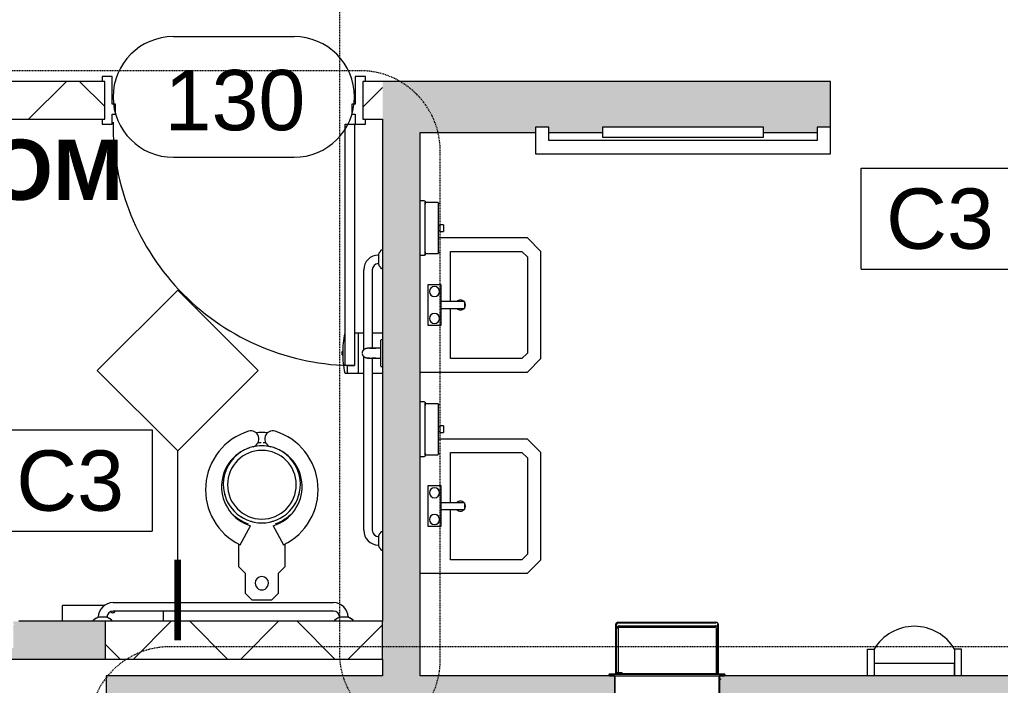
# Model space of a CAD drawing. Header units: inches. Extents: x 899 to 4491, y -721 to 1008.
# Drawn here: x 4025.8 to 4172.1, y 221.4 to 320.7 of the extents above; entities that cross this region are included whole.
import ezdxf

# ---------------------------------------------------------------- set-up
doc = ezdxf.new("R2010")
doc.units = ezdxf.units.IN
doc.header["$MEASUREMENT"] = 0
doc.linetypes.add('Dash Dot 3_16_', pattern=[0.3125, 0.1875, -0.0625, 0, -0.0625])
for name, color, linetype, lineweight in [('A-ANNO-KEYN', 231, 'Continuous', 9), ('A-ANNO-SYMB', 150, 'Continuous', 9), ('A-AREA-IDEN', 2, 'Continuous', 9), ('A-DOOR', 31, 'Continuous', 13), ('A-DOOR-IDEN', 31, 'Continuous', 9), ('A-WALL', 113, 'Continuous', 13), ('A-WALL-IDEN', 211, 'Continuous', 9), ('A-WALL-PATT', 111, 'Continuous', 13), ('I-FURN', 30, 'Continuous', 9), ('P-SANR-FIXT', 6, 'Continuous', 13), ('Q-SPCQ', 91, 'Continuous', 13)]:
    doc.layers.add(name, color=color, linetype=linetype, lineweight=lineweight)
doc.styles.add('Arial', font='arial.ttf', dxfattribs={"height": 9})
doc.styles.add('Swis721 Lt BT', font='swissl.ttf', dxfattribs={"height": 9})
doc.styles.add('Swis721 Lt BT_B', font='', dxfattribs={"height": 9})
doc.styles.get('Swis721 Lt BT_B').set_extended_font_data('Swis721 Lt BT', bold=True)
pattern_1 = [(45, (3208.535, 0), (-8.01223, 8.01223), []), (135, (3208.535, 0), (-8.01223, -8.01223), [])]

# ---------------------------------------------------------------- blocks, each defined once
blk = doc.blocks.new('Door - Single - Solid Door 36_ x 84_-7146193-FIRST FLOOR CONSTRUCTION')
at = {"layer": 'A-DOOR'}
for p, q in [((-14.01, 39.65), (-12.63, 39.65)), ((-14.01, 3.65), (-14.01, 39.65)), ((-12.63, 39.65), (-12.63, 3.65)), ((-12.63, 3.65), (-14.01, 3.65))]:
    blk.add_line(p, q, dxfattribs=at)
at = {"layer": 'A-DOOR', "lineweight": 9}
for p, q in [((-15.63, 3.65), (-15.63, 2.9)), ((-14.13, 3.65), (-15.63, 3.65)), ((-14.13, 2.15), (-14.13, 3.65)), ((23.62, 3.65), (22.12, 3.65)), ((22.12, 3.65), (22.12, 2.15)), ((23.62, 2.9), (23.62, 3.65)), ((-13.63, 2.15), (-14.13, 2.15)), ((-13.63, 0.65), (-13.63, 2.15)), ((22.12, 2.15), (21.62, 2.15)), ((21.62, 2.15), (21.62, 0.65)), ((-14.13, -3.47), (-14.13, 0.65)), ((-14.13, 0.65), (-13.63, 0.65)), ((21.62, 0.65), (22.12, 0.65)), ((22.12, 0.65), (22.12, -3.47)), ((-15.63, -2.72), (-15.63, -3.47)), ((23.62, -3.47), (23.62, -2.72)), ((-15.63, -3.47), (-14.13, -3.47)), ((22.12, -3.47), (23.62, -3.47))]:
    blk.add_line(p, q, dxfattribs=at)
blk.add_arc((-14.01, 3.65), 36, 359.5, 90, dxfattribs=at)
blk = doc.blocks.new('Water Closet - Flush Valve - Floor Mounted - Private - Flushing Greater than 1_6 gpf-6857337-FIRST FLOOR CONSTRUCTION')
at = {"layer": 'P-SANR-FIXT', "lineweight": 9}
for p, q in [((-1.5, 0), (-2.5, -1)), ((-2.5, -1), (-2.5, -4)), ((1.5, 0), (-1.5, 0)), ((2.5, -1), (1.5, 0)), ((2.5, -4), (2.5, -1)), ((-2.5, -4), (-3.5, -5)), ((3.5, -5), (2.5, -4)), ((-3.5, -5), (-3.5, -8.38)), ((3.5, -8.38), (3.5, -5)), ((-1.69, -11.06), (-3.25, -8.22)), ((3.25, -8.22), (1.69, -11.06))]:
    blk.add_line(p, q, dxfattribs=at)
at = {"layer": 'P-SANR-FIXT', "lineweight": 9, "flags": 128}
for points in [[(-4.38, -12.79), (-4.22, -12.64), (-4.03, -12.48), (-3.84, -12.32), (-3.64, -12.17), (-3.43, -12.03), (-3.22, -11.89), (-3.01, -11.77), (-2.78, -11.65), (-2.56, -11.55), (-2.33, -11.45), (-2.09, -11.36), (-2, -11.33)], [(2, -11.33), (2.24, -11.41), (2.47, -11.51), (2.69, -11.61), (2.92, -11.72), (3.14, -11.84), (3.35, -11.97), (3.56, -12.11), (3.76, -12.26), (3.96, -12.41), (4.15, -12.57), (4.33, -12.74), (4.38, -12.8)], [(-0.2, -23.5), (-0.25, -23.5), (-0.5, -23.48), (-0.56, -23.47)], [(0.56, -23.47), (0.35, -23.49), (0.1, -23.5)]]:
    blk.add_lwpolyline(points, dxfattribs=at)
at = {"layer": 'P-SANR-FIXT', "lineweight": 9}
for centre, radius, start, end in [((0, -2.5), 1, 360, 180), ((0, -2.5), 1, 180, 360), ((0.74, -16.45), 9.14, 115.8609, 252.5741), ((-0.74, -16.45), 9.14, 287.4259, 64.1391), ((0.1, -16.91), 6.11, 106.9633, 257.0367), ((0, -17.25), 5.75, 0, 180), ((0, -17.25), 5.75, 104.0429, 108.5788), ((-0.1, -16.91), 6.11, 282.9633, 73.0367), ((0, -17.25), 5.75, 71.4212, 75.9571), ((0, -17.19), 5.13, 90, 270), ((0, -17.25), 5.75, 132.2685, 137.754), ((0, -17.25), 5.75, 118.1189, 123.4335), ((0, -17.19), 5.12, 270, 90), ((0, -17.25), 5.75, 56.5665, 61.8811), ((0, -17.25), 5.75, 42.246, 47.7315), ((0, -17.25), 5.75, 146.5915, 151.9011), ((0, -17.25), 5.75, 28.0989, 33.4085), ((0, -17.25), 5.75, 161.4419, 165.9707), ((0, -17.25), 5.75, 14.0293, 18.5581), ((0, -17.25), 5.75, 180, 238.3584), ((0, -17.25), 5.75, 301.6416, 0), ((0, -17.25), 5.75, 240.6149, 251.1591), ((-1.64, -24.02), 1.21, 252.5741, 72.5741), ((0, -17.25), 5.75, 255.8551, 284.1449), ((1.64, -24.02), 1.21, 107.4259, 287.4259), ((0, -17.25), 5.75, 288.8409, 299.3851), ((0, -17.25), 7.75, 263.5978, 276.4022)]:
    blk.add_arc(centre, radius, start, end, dxfattribs=at)
blk = doc.blocks.new('P-Grab_Bar-42in - 42 INCH-V24-FIRST FLOOR CONSTRUCTION')
at = {"layer": 'I-FURN'}
for p, q in [((870.83, 285.6), (870.83, 285.67)), ((870.83, 285.6), (870.83, 284.33)), ((871.3, 286.37), (871.44, 286.37)), ((870.83, 284.26), (870.83, 284.33)), ((868.65, 271.46), (868.65, 283.4)), ((869.92, 283.39), (869.92, 271.71)), ((871.44, 283.57), (871.3, 283.57)), ((868.65, 244.54), (868.65, 270.47)), ((869.92, 270.23), (869.92, 244.54)), ((871.3, 244.37), (871.44, 244.37)), ((870.83, 243.6), (870.83, 243.67)), ((870.83, 243.6), (870.83, 242.33)), ((870.83, 242.26), (870.83, 242.33)), ((871.44, 241.57), (871.3, 241.57))]:
    blk.add_line(p, q, dxfattribs=at)
for centre, radius, start, end in [((870.86, 283.39), 2.21, 90.8636, 179.8856), ((870.86, 285.67), 0.0327, 122.2704, 183.2464), ((870.7, 285.92), 0.259, 302.2704, 359.7352), ((871.06, 285.93), 0.0983, 122.1818, 187.8257), ((870.98, 286.11), 0.0998, 286.0161, 349.9895), ((871.17, 286.09), 0.0975, 119.154, 180.8489), ((871.1, 286.28), 0.0984, 282.9565, 357.0456), ((871.3, 286.27), 0.0934, 90, 182.0008), ((870.86, 283.39), 0.946, 92.3393, 179.6607), ((870.86, 284.26), 0.0327, 176.7675, 237.7339), ((870.7, 284.01), 0.259, 0.2661, 57.7339), ((871.06, 284), 0.0983, 172.1794, 237.8206), ((870.98, 283.82), 0.0998, 10.0117, 73.9883), ((871.17, 283.84), 0.0975, 179.1532, 240.8468), ((871.1, 283.66), 0.0984, 2.955, 77.045), ((871.3, 283.66), 0.0934, 178, 270), ((870.86, 244.54), 2.21, 180, 269.1445), ((870.86, 244.55), 0.946, 180.5765, 267.6589), ((871.3, 244.27), 0.0934, 90, 181.9989), ((870.86, 243.67), 0.0327, 122.2602, 183.2136), ((870.7, 243.92), 0.259, 302.2602, 359.7322), ((871.06, 243.93), 0.0983, 122.176, 187.8138), ((870.98, 244.11), 0.0998, 286.0057, 349.9867), ((871.17, 244.09), 0.0975, 119.1521, 180.844), ((871.1, 244.28), 0.0984, 282.9529, 357.0442), ((870.86, 242.26), 0.0327, 176.7864, 237.7398), ((870.7, 242.01), 0.259, 0.2678, 57.7398), ((871.06, 242), 0.0983, 172.1862, 237.824), ((870.98, 241.82), 0.0998, 10.0133, 73.9943), ((871.17, 241.84), 0.0975, 179.156, 240.8479), ((871.1, 241.66), 0.0984, 2.9558, 77.0471), ((871.3, 241.66), 0.0934, 178.0011, 270)]:
    blk.add_arc(centre, radius, start, end, dxfattribs=at)
blk = doc.blocks.new('P-Grab_Bar-36in - 36 INCH-V25-FIRST FLOOR CONSTRUCTION')
at = {"layer": 'I-FURN'}
for p, q in [((831.26, 233.75), (864.12, 233.75)), ((828.98, 231.58), (829.05, 231.58)), ((830.32, 231.58), (829.05, 231.58)), ((830.32, 231.58), (830.39, 231.58)), ((864.11, 232.48), (831.26, 232.48)), ((864.98, 231.58), (865.05, 231.58)), ((866.32, 231.58), (865.05, 231.58)), ((866.32, 231.58), (866.39, 231.58)), ((828.29, 230.97), (828.29, 231.11)), ((831.09, 231.11), (831.09, 230.97)), ((864.29, 230.97), (864.29, 231.11)), ((867.09, 231.11), (867.09, 230.97))]:
    blk.add_line(p, q, dxfattribs=at)
for centre, radius, start, end in [((831.26, 231.54), 2.21, 90, 179.1445), ((864.11, 231.54), 2.21, 0.8636, 89.8856), ((828.38, 231.11), 0.0934, 88.0011, 180), ((828.38, 231.3), 0.0984, 272.9558, 347.0471), ((828.56, 231.23), 0.0975, 89.156, 150.8479), ((828.54, 231.42), 0.0998, 280.0133, 343.9943), ((828.72, 231.34), 0.0983, 82.1862, 147.824), ((828.73, 231.7), 0.259, 270.2678, 327.7398), ((828.98, 231.54), 0.0327, 86.7864, 147.7398), ((831.27, 231.54), 0.946, 90.5765, 177.6589), ((830.39, 231.54), 0.0327, 32.2602, 93.2136), ((830.64, 231.7), 0.259, 212.2602, 269.7322), ((830.65, 231.34), 0.0983, 32.176, 97.8138), ((830.83, 231.42), 0.0998, 196.0057, 259.9867), ((830.81, 231.23), 0.0975, 29.1521, 90.844), ((830.99, 231.3), 0.0984, 192.9529, 267.0442), ((830.99, 231.11), 0.0934, 0, 91.9989), ((864.1, 231.54), 0.946, 2.3393, 89.6607), ((864.38, 231.11), 0.0934, 88, 180), ((864.38, 231.3), 0.0984, 272.955, 347.045), ((864.56, 231.23), 0.0975, 89.1532, 150.8468), ((864.54, 231.42), 0.0998, 280.0117, 343.9883), ((864.72, 231.34), 0.0983, 82.1794, 147.8206), ((864.73, 231.7), 0.259, 270.2661, 327.7339), ((864.98, 231.54), 0.0327, 86.7675, 147.7339), ((866.39, 231.54), 0.0327, 32.2704, 93.2464), ((866.64, 231.7), 0.259, 212.2704, 269.7352), ((866.65, 231.34), 0.0983, 32.1818, 97.8257), ((866.83, 231.42), 0.0998, 196.0161, 259.9895), ((866.81, 231.23), 0.0975, 29.154, 90.8489), ((866.99, 231.3), 0.0984, 192.9565, 267.0456), ((866.99, 231.11), 0.0934, 0, 92.0008)]:
    blk.add_arc(centre, radius, start, end, dxfattribs=at)
blk = doc.blocks.new('P-Grab_Bar_18in_Vertical - 18 INCH-V26-FIRST FLOOR CONSTRUCTION')
at = {"layer": 'P-SANR-FIXT', "lineweight": 9}
for p, q in [((-2, 0.25), (-2, 0)), ((-2, 0.25), (-2, 0)), ((-1.95, 0.25), (0, 0.25)), ((-1.95, 0.25), (-1.95, 0.25)), ((-0.75, 1), (-0.75, 0.25)), ((-0.75, 1), (-0.75, 0.25)), ((0, 0.25), (1.95, 0.25)), ((0.75, 0.25), (0.75, 1)), ((0.75, 0.25), (0.75, 1)), ((1.95, 0.25), (1.95, 0.25)), ((2, 0), (2, 0.25)), ((2, 0), (2, 0.25)), ((0, 0), (-1.95, 0)), ((1.95, 0), (0, 0))]:
    blk.add_line(p, q, dxfattribs=at)
at = {"layer": 'P-SANR-FIXT', "lineweight": 9, "flags": 128}
for points in [[(-0.75, 2.25), (-0.75, 2.28), (-0.75, 2.31), (-0.74, 2.34), (-0.74, 2.37), (-0.74, 2.4), (-0.73, 2.43), (-0.72, 2.46), (-0.71, 2.49), (-0.7, 2.51), (-0.69, 2.54), (-0.68, 2.57), (-0.67, 2.6), (-0.65, 2.62), (-0.64, 2.65), (-0.62, 2.67), (-0.6, 2.7), (-0.58, 2.72), (-0.56, 2.74), (-0.54, 2.77), (-0.52, 2.79), (-0.5, 2.81), (-0.48, 2.83), (-0.45, 2.85), (-0.43, 2.86), (-0.41, 2.88), (-0.38, 2.9), (-0.35, 2.91), (-0.33, 2.93), (-0.3, 2.94), (-0.27, 2.95), (-0.24, 2.96), (-0.22, 2.97), (-0.19, 2.98), (-0.16, 2.98), (-0.13, 2.99), (-0.1, 2.99), (-0.07, 3), (-0.04, 3)], [(0.06, 3), (0.09, 2.99), (0.12, 2.99), (0.15, 2.99), (0.18, 2.98), (0.21, 2.97), (0.24, 2.96), (0.26, 2.95), (0.29, 2.94), (0.32, 2.93), (0.35, 2.92), (0.37, 2.9), (0.4, 2.89), (0.42, 2.87), (0.45, 2.85), (0.47, 2.83), (0.49, 2.81), (0.52, 2.79), (0.54, 2.77), (0.56, 2.75), (0.58, 2.73), (0.6, 2.7), (0.61, 2.68), (0.63, 2.66), (0.65, 2.63), (0.66, 2.6), (0.68, 2.58), (0.69, 2.55), (0.7, 2.52)], [(-0.75, 2.25), (-0.75, 2.25), (-0.75, 2.25), (-0.75, 2.24), (-0.75, 2.23), (-0.75, 2.23), (-0.75, 2.21), (-0.75, 2.2), (-0.75, 2.19), (-0.75, 2.17), (-0.75, 2.15), (-0.75, 2.13), (-0.75, 2.11), (-0.75, 2.08), (-0.75, 2.06), (-0.75, 2.03), (-0.75, 2), (-0.75, 1.97), (-0.75, 1.94), (-0.75, 1.91), (-0.75, 1.87), (-0.75, 1.83), (-0.75, 1.8), (-0.75, 1.76), (-0.75, 1.72), (-0.75, 1.68), (-0.75, 1.63), (-0.75, 1.59), (-0.75, 1.54), (-0.75, 1.5), (-0.75, 1.45), (-0.75, 1.41), (-0.75, 1.36), (-0.75, 1.31), (-0.75, 1.26), (-0.75, 1.21), (-0.75, 1.16), (-0.75, 1.11), (-0.75, 1.06), (-0.75, 1.01), (-0.75, 1)], [(-0.75, 1.93), (-0.75, 1.96), (-0.75, 1.99), (-0.75, 2.02), (-0.75, 2.05), (-0.75, 2.08), (-0.75, 2.1), (-0.75, 2.13), (-0.75, 2.15), (-0.75, 2.17), (-0.75, 2.18), (-0.75, 2.2), (-0.75, 2.21), (-0.75, 2.22), (-0.75, 2.23), (-0.75, 2.24), (-0.75, 2.24), (-0.75, 2.25), (-0.75, 2.25)], [(-0.75, 1), (-0.75, 1.05), (-0.75, 1.1), (-0.75, 1.15), (-0.75, 1.2), (-0.75, 1.25), (-0.75, 1.3), (-0.75, 1.35), (-0.75, 1.39), (-0.75, 1.44), (-0.75, 1.49), (-0.75, 1.53), (-0.75, 1.58)], [(0.71, 2.49), (0.72, 2.47), (0.73, 2.44), (0.73, 2.41), (0.74, 2.38), (0.74, 2.35), (0.75, 2.32), (0.75, 2.29), (0.75, 2.26), (0.75, 2.25)], [(0.75, 1), (0.75, 1.05), (0.75, 1.1), (0.75, 1.15), (0.75, 1.2), (0.75, 1.25), (0.75, 1.3), (0.75, 1.35), (0.75, 1.39), (0.75, 1.44), (0.75, 1.49), (0.75, 1.53), (0.75, 1.58), (0.75, 1.62), (0.75, 1.66), (0.75, 1.71), (0.75, 1.75), (0.75, 1.79), (0.75, 1.82), (0.75, 1.86), (0.75, 1.9), (0.75, 1.93), (0.75, 1.96), (0.75, 1.99), (0.75, 2.02), (0.75, 2.05), (0.75, 2.08), (0.75, 2.1), (0.75, 2.13), (0.75, 2.15), (0.75, 2.17), (0.75, 2.18), (0.75, 2.2), (0.75, 2.21), (0.75, 2.22), (0.75, 2.23), (0.75, 2.24), (0.75, 2.24), (0.75, 2.25), (0.75, 2.25)], [(0.75, 2.25), (0.75, 2.25), (0.75, 2.25), (0.75, 2.24)], [(0.75, 1.94), (0.75, 1.91), (0.75, 1.87), (0.75, 1.83), (0.75, 1.8), (0.75, 1.76), (0.75, 1.72), (0.75, 1.68), (0.75, 1.63), (0.75, 1.59), (0.75, 1.54), (0.75, 1.5), (0.75, 1.45), (0.75, 1.41), (0.75, 1.36), (0.75, 1.31), (0.75, 1.26), (0.75, 1.21), (0.75, 1.16), (0.75, 1.11), (0.75, 1.06), (0.75, 1.01), (0.75, 1)]]:
    blk.add_lwpolyline(points, dxfattribs=at)
blk = doc.blocks.new('Lavatory - Wall Mounted - 20_x18_ - Public-V34-FIRST FLOOR CONSTRUCTION')
at = {"layer": 'P-SANR-FIXT', "lineweight": 9}
for p, q in [((893.06, 288.15), (879.81, 288.15)), ((895.06, 286.15), (893.06, 288.15)), ((881.56, 278.65), (881.56, 286.15)), ((881.56, 286.15), (892.23, 286.15)), ((892.23, 286.15), (893.06, 285.33)), ((893.06, 285.33), (893.06, 270.98)), ((895.06, 270.15), (895.06, 286.15)), ((880.19, 281.15), (878.19, 281.15)), ((878.19, 281.15), (878.19, 275.15)), ((880.19, 275.15), (880.19, 281.15)), ((880.19, 277.65), (880.19, 278.65)), ((883.65, 278.65), (880.19, 278.65)), ((883.65, 278.65), (883.65, 277.65)), ((880.19, 277.65), (883.65, 277.65)), ((881.56, 270.15), (881.56, 277.65)), ((878.19, 275.15), (880.19, 275.15)), ((893.06, 270.98), (892.23, 270.15)), ((892.23, 270.15), (881.56, 270.15)), ((893.06, 268.15), (895.06, 270.15)), ((877.06, 268.15), (893.06, 268.15))]:
    blk.add_line(p, q, dxfattribs=at)
for centre, start, end in [((879.19, 280.15), 90, 270), ((879.19, 280.15), 270, 90), ((883.06, 278.15), 90, 135), ((883.06, 278.15), 90, 135), ((883.06, 278.15), 45, 90), ((883.06, 278.15), 45, 90), ((883.06, 278.15), 322.3964, 37.6036), ((883.06, 278.15), 322.3964, 37.6036), ((879.19, 276.15), 90, 270), ((879.19, 276.15), 270, 90), ((883.06, 278.15), 225, 270), ((883.06, 278.15), 225, 270), ((883.06, 278.15), 270, 315), ((883.06, 278.15), 270, 315)]:
    blk.add_arc(centre, 0.75, start, end, dxfattribs=at)
blk = doc.blocks.new('P-Urinal-Wall-3D - P-Urinal-Wall-3D-7095490-FIRST FLOOR CONSTRUCTION')
at = {"layer": 'P-SANR-FIXT', "lineweight": 9}
for p, q in [((-11.29, 2.81), (-11.29, 6.81)), ((-11.29, 6.81), (-10.29, 6.81)), ((-10.29, 6.81), (-10.29, 2.81)), ((2.73, 6.81), (1.71, 6.81)), ((1.71, 6.81), (1.71, 2.81)), ((2.73, 2.81), (2.73, 6.81)), ((1.71, 4.66), (-10.29, 4.66)), ((-10.29, 4.66), (-10.29, 2.81)), ((1.71, 2.81), (1.71, 4.66))]:
    blk.add_line(p, q, dxfattribs=at)
blk.add_arc((-4.29, 3.21), 7, 31.0027, 148.9973, dxfattribs=at)
blk = doc.blocks.new('Toilet-Tissue-Dispenser_Bobrick_B-4288 - B-4288-7181558-FIRST FLOOR CONSTRUCTION')
at = {"layer": 'P-SANR-FIXT', "lineweight": 9}
for p, q in [((867.25, 274), (868.65, 274)), ((867.81, 274), (867.81, 267.94)), ((869.92, 274), (871.44, 274)), ((865.5, 271.22), (865.43, 271.22)), ((865.43, 271.22), (865.43, 270.72)), ((865.43, 270.72), (865.43, 271.22)), ((865.43, 270.72), (865.5, 270.72)), ((865.5, 271.22), (865.5, 270.72)), ((865.5, 270.72), (865.5, 271.22)), ((868.65, 267.94), (865.94, 267.94)), ((866.19, 269.12), (866.19, 267.93)), ((871.44, 267.94), (869.92, 267.94))]:
    blk.add_line(p, q, dxfattribs=at)
for centre, radius, start, end in [((879.2, 270.97), 13.7, 167.6406, 180), ((865.94, 273.87), 0.125, 115.8802, 167.6406), ((879.2, 270.97), 13.7, 180, 192.3594), ((865.94, 268.06), 0.125, 192.3594, 270)]:
    blk.add_arc(centre, radius, start, end, dxfattribs=at)
blk = doc.blocks.new('P-Seat_Cover_Dispenser - P-Seat_Cover_Dispenser-V54-FIRST FLOOR CONSTRUCTION')
at = {"layer": 'P-SANR-FIXT', "lineweight": 9}
for p, q in [((830, 233.34), (823.7, 233.34)), ((823.7, 233.29), (823.7, 233.34)), ((823.7, 230.97), (823.7, 233.29)), ((838.7, 232.48), (838.7, 230.97))]:
    blk.add_line(p, q, dxfattribs=at)
for major_axis, start_param, end_param in [((0.391, 0), 3.844932, 4.712389), ((0.391, 0), 4.712389, 5.878596), ((0.188, 0), 4.712389, 5.14955)]:
    blk.add_ellipse((831.21, 232.62), major_axis=major_axis, ratio=0.967919, start_param=start_param, end_param=end_param, dxfattribs=at)
blk = doc.blocks.new('SOAP DISPENSER - Default-7292864-FIRST FLOOR CONSTRUCTION')
at = {"layer": 'P-SANR-FIXT', "lineweight": 9}
for p, q in [((877.69, 293.68), (877.06, 293.68)), ((879.69, 293.43), (877.81, 293.43)), ((877.81, 293.43), (877.81, 293.18)), ((877.81, 286.06), (877.81, 293.18)), ((879.81, 286.06), (879.81, 293.18)), ((880.06, 290), (879.81, 290)), ((880, 289.96), (879.81, 289.96)), ((880, 289.91), (880, 289.96)), ((880, 289.96), (880, 289.28)), ((880.06, 289.12), (880.06, 290.12)), ((880.56, 290.12), (880.06, 290.12)), ((880.56, 290.12), (880.56, 289.12)), ((879.81, 289.28), (880, 289.28)), ((879.81, 289.25), (880.06, 289.25)), ((880, 289.28), (880, 289.33)), ((880.06, 289.12), (880.56, 289.12)), ((877.06, 285.56), (877.69, 285.56)), ((877.81, 286.06), (877.81, 285.81)), ((877.81, 285.81), (879.69, 285.81))]:
    blk.add_line(p, q, dxfattribs=at)
at = {"layer": 'P-SANR-FIXT', "lineweight": 9, "flags": 128}
for points in [[(877.69, 293.68), (877.69, 293.68), (877.7, 293.68), (877.7, 293.68), (877.71, 293.68), (877.71, 293.68)], [(877.73, 293.68), (877.73, 293.67), (877.74, 293.67), (877.74, 293.67), (877.75, 293.67), (877.75, 293.67), (877.76, 293.66), (877.76, 293.66), (877.76, 293.66), (877.77, 293.65), (877.77, 293.65), (877.78, 293.65), (877.78, 293.64), (877.78, 293.64), (877.79, 293.63), (877.79, 293.63), (877.79, 293.63), (877.79, 293.62), (877.8, 293.62), (877.8, 293.61), (877.8, 293.61), (877.8, 293.6), (877.8, 293.6), (877.81, 293.6), (877.81, 293.59), (877.81, 293.59), (877.81, 293.58), (877.81, 293.58), (877.81, 293.57), (877.81, 293.57), (877.81, 293.56), (877.81, 293.56)], [(877.81, 293.18), (877.81, 293.2), (877.81, 293.21), (877.81, 293.23), (877.81, 293.24), (877.81, 293.26), (877.81, 293.27), (877.81, 293.29), (877.81, 293.3), (877.81, 293.32), (877.81, 293.33), (877.81, 293.34), (877.81, 293.36), (877.81, 293.37), (877.81, 293.38), (877.81, 293.4), (877.81, 293.41), (877.81, 293.42), (877.81, 293.43), (877.81, 293.44), (877.81, 293.45), (877.81, 293.46), (877.81, 293.47), (877.81, 293.48), (877.81, 293.49), (877.81, 293.5), (877.81, 293.51), (877.81, 293.51), (877.81, 293.52), (877.81, 293.53), (877.81, 293.53), (877.81, 293.54), (877.81, 293.54), (877.81, 293.55), (877.81, 293.55), (877.81, 293.55), (877.81, 293.56), (877.81, 293.56), (877.81, 293.56), (877.81, 293.56)], [(877.81, 293.56), (877.81, 293.56), (877.81, 293.56), (877.81, 293.56), (877.81, 293.55), (877.81, 293.55), (877.81, 293.55), (877.81, 293.54), (877.81, 293.54), (877.81, 293.54), (877.81, 293.53), (877.81, 293.52), (877.81, 293.52), (877.81, 293.51), (877.81, 293.5), (877.81, 293.49), (877.81, 293.48), (877.81, 293.48), (877.81, 293.47), (877.81, 293.46), (877.81, 293.45), (877.81, 293.43)], [(879.69, 293.43), (879.69, 293.43), (879.7, 293.43), (879.7, 293.43), (879.71, 293.43), (879.71, 293.43), (879.72, 293.43), (879.72, 293.43), (879.73, 293.43), (879.73, 293.43), (879.73, 293.42), (879.74, 293.42), (879.74, 293.42)], [(879.75, 293.42), (879.76, 293.41), (879.76, 293.41), (879.76, 293.41), (879.77, 293.4), (879.77, 293.4), (879.78, 293.4), (879.78, 293.39), (879.78, 293.39), (879.79, 293.38), (879.79, 293.38), (879.79, 293.38), (879.79, 293.37), (879.8, 293.37), (879.8, 293.36), (879.8, 293.36), (879.8, 293.35), (879.8, 293.35), (879.81, 293.35), (879.81, 293.34), (879.81, 293.34), (879.81, 293.33), (879.81, 293.33), (879.81, 293.32), (879.81, 293.32), (879.81, 293.31), (879.81, 293.31)], [(879.81, 293.18), (879.81, 293.19), (879.81, 293.19), (879.81, 293.2), (879.81, 293.2), (879.81, 293.21), (879.81, 293.21), (879.81, 293.22), (879.81, 293.22), (879.81, 293.23), (879.81, 293.23), (879.81, 293.24), (879.81, 293.24), (879.81, 293.25), (879.81, 293.25), (879.81, 293.25), (879.81, 293.26), (879.81, 293.26), (879.81, 293.27), (879.81, 293.27), (879.81, 293.27), (879.81, 293.28), (879.81, 293.28), (879.81, 293.28), (879.81, 293.29), (879.81, 293.29), (879.81, 293.29), (879.81, 293.29), (879.81, 293.3), (879.81, 293.3), (879.81, 293.3), (879.81, 293.3), (879.81, 293.3), (879.81, 293.31), (879.81, 293.31), (879.81, 293.31), (879.81, 293.31), (879.81, 293.31), (879.81, 293.31), (879.81, 293.31)], [(879.81, 293.31), (879.81, 293.31), (879.81, 293.31), (879.81, 293.31), (879.81, 293.31), (879.81, 293.31), (879.81, 293.31), (879.81, 293.3), (879.81, 293.3), (879.81, 293.3), (879.81, 293.3), (879.81, 293.3), (879.81, 293.3), (879.81, 293.29), (879.81, 293.29), (879.81, 293.29), (879.81, 293.28), (879.81, 293.28), (879.81, 293.28), (879.81, 293.27), (879.81, 293.27), (879.81, 293.27), (879.81, 293.26), (879.81, 293.26), (879.81, 293.26), (879.81, 293.25), (879.81, 293.25), (879.81, 293.24), (879.81, 293.24), (879.81, 293.23), (879.81, 293.23), (879.81, 293.22), (879.81, 293.22), (879.81, 293.22), (879.81, 293.21), (879.81, 293.21), (879.81, 293.2), (879.81, 293.2), (879.81, 293.19), (879.81, 293.19)], [(877.71, 285.56), (877.71, 285.56), (877.7, 285.56), (877.7, 285.56), (877.69, 285.56), (877.69, 285.56)], [(877.81, 285.68), (877.81, 285.68), (877.81, 285.67), (877.81, 285.67), (877.81, 285.66), (877.81, 285.66), (877.81, 285.65), (877.81, 285.65), (877.8, 285.64), (877.8, 285.64), (877.8, 285.64), (877.8, 285.63), (877.8, 285.63), (877.79, 285.62), (877.79, 285.62), (877.79, 285.61), (877.79, 285.61), (877.78, 285.61), (877.78, 285.6), (877.78, 285.6), (877.77, 285.59), (877.77, 285.59), (877.77, 285.59), (877.76, 285.58), (877.76, 285.58), (877.75, 285.58), (877.75, 285.58), (877.74, 285.57), (877.74, 285.57), (877.74, 285.57), (877.73, 285.57)], [(877.81, 285.68), (877.81, 285.68), (877.81, 285.69), (877.81, 285.69), (877.81, 285.69), (877.81, 285.69), (877.81, 285.69), (877.81, 285.7), (877.81, 285.7), (877.81, 285.71), (877.81, 285.71), (877.81, 285.72), (877.81, 285.73), (877.81, 285.73), (877.81, 285.74), (877.81, 285.75), (877.81, 285.76), (877.81, 285.77), (877.81, 285.78), (877.81, 285.79), (877.81, 285.8), (877.81, 285.81), (877.81, 285.82), (877.81, 285.83), (877.81, 285.84), (877.81, 285.86), (877.81, 285.87), (877.81, 285.88), (877.81, 285.9), (877.81, 285.91), (877.81, 285.92), (877.81, 285.94), (877.81, 285.95), (877.81, 285.97), (877.81, 285.98), (877.81, 286), (877.81, 286.01), (877.81, 286.03), (877.81, 286.04), (877.81, 286.06), (877.81, 286.06)], [(877.81, 285.81), (877.81, 285.8), (877.81, 285.79), (877.81, 285.78), (877.81, 285.77), (877.81, 285.76), (877.81, 285.75), (877.81, 285.74), (877.81, 285.74), (877.81, 285.73), (877.81, 285.72), (877.81, 285.72), (877.81, 285.71), (877.81, 285.7), (877.81, 285.7), (877.81, 285.7), (877.81, 285.69), (877.81, 285.69), (877.81, 285.69), (877.81, 285.69), (877.81, 285.68), (877.81, 285.68)], [(879.74, 285.82), (879.74, 285.82), (879.74, 285.82), (879.73, 285.82), (879.73, 285.82), (879.72, 285.81), (879.72, 285.81), (879.71, 285.81), (879.71, 285.81), (879.7, 285.81), (879.7, 285.81), (879.69, 285.81), (879.69, 285.81)], [(879.81, 285.93), (879.81, 285.93), (879.81, 285.92), (879.81, 285.92), (879.81, 285.91), (879.81, 285.91), (879.81, 285.9), (879.81, 285.9), (879.8, 285.89), (879.8, 285.89), (879.8, 285.89), (879.8, 285.88), (879.8, 285.88), (879.79, 285.87), (879.79, 285.87), (879.79, 285.86), (879.79, 285.86), (879.78, 285.86), (879.78, 285.85), (879.78, 285.85), (879.77, 285.84), (879.77, 285.84), (879.77, 285.84), (879.76, 285.83), (879.76, 285.83), (879.75, 285.83), (879.75, 285.83)], [(879.81, 286.06), (879.81, 286.05), (879.81, 286.05), (879.81, 286.04), (879.81, 286.04), (879.81, 286.03), (879.81, 286.03), (879.81, 286.02), (879.81, 286.02), (879.81, 286.02), (879.81, 286.01), (879.81, 286.01), (879.81, 286), (879.81, 286), (879.81, 285.99), (879.81, 285.99), (879.81, 285.98), (879.81, 285.98), (879.81, 285.98), (879.81, 285.97), (879.81, 285.97), (879.81, 285.97), (879.81, 285.96), (879.81, 285.96), (879.81, 285.96), (879.81, 285.95), (879.81, 285.95), (879.81, 285.95), (879.81, 285.95), (879.81, 285.94), (879.81, 285.94), (879.81, 285.94), (879.81, 285.94), (879.81, 285.94), (879.81, 285.94), (879.81, 285.94), (879.81, 285.94), (879.81, 285.93), (879.81, 285.93), (879.81, 285.93)], [(879.81, 285.93), (879.81, 285.93), (879.81, 285.93), (879.81, 285.94), (879.81, 285.94), (879.81, 285.94), (879.81, 285.94), (879.81, 285.94), (879.81, 285.94), (879.81, 285.94), (879.81, 285.94), (879.81, 285.95), (879.81, 285.95), (879.81, 285.95), (879.81, 285.95), (879.81, 285.96), (879.81, 285.96), (879.81, 285.96), (879.81, 285.97), (879.81, 285.97), (879.81, 285.97), (879.81, 285.98), (879.81, 285.98), (879.81, 285.98), (879.81, 285.99), (879.81, 285.99), (879.81, 286), (879.81, 286), (879.81, 286), (879.81, 286.01), (879.81, 286.01), (879.81, 286.02), (879.81, 286.02), (879.81, 286.03), (879.81, 286.03), (879.81, 286.04), (879.81, 286.04), (879.81, 286.05), (879.81, 286.05), (879.81, 286.06), (879.81, 286.06)]]:
    blk.add_lwpolyline(points, dxfattribs=at)
blk = doc.blocks.new('P-Recessed Trash and Paper Towel Dispenser - Large_Receptacle-V53-FIRST FLOOR CONSTRUCTION')
at = {"layer": 'Q-SPCQ', "lineweight": 9}
for p, q in [((800.9, 231.25), (800.9, 238.66)), ((801.03, 238.66), (800.95, 238.66)), ((801.03, 231.4), (801.03, 238.66)), ((801.21, 238.97), (815.84, 238.97)), ((801.26, 238.97), (801.26, 238.9)), ((801.26, 238.9), (815.89, 238.9)), ((815.89, 238.9), (815.89, 238.97)), ((816.13, 238.66), (816.2, 238.66)), ((816.13, 231.25), (816.13, 238.66)), ((816.15, 238.66), (816.15, 231.25)), ((801.28, 238.06), (801.03, 238.06)), ((801.28, 238.06), (801.28, 231.4)), ((801.41, 238.44), (815.78, 238.44)), ((801.41, 238.19), (801.41, 238.44)), ((815.78, 238.19), (801.41, 238.19)), ((815.78, 238.44), (815.78, 238.19)), ((816.13, 238.06), (815.91, 238.06)), ((815.91, 231.25), (815.91, 238.06)), ((799.93, 230.97), (799.93, 231.19)), ((817.14, 231.19), (799.96, 231.19)), ((799.98, 231.25), (800.9, 231.25)), ((816.22, 231.25), (800.88, 231.25)), ((801.01, 231.38), (801.86, 231.38)), ((801.01, 231.25), (801.01, 231.38)), ((801.84, 231.4), (801.03, 231.4)), ((801.86, 231.38), (801.86, 231.25)), ((816.15, 231.25), (817.12, 231.25)), ((817.18, 231.19), (817.18, 230.97)), ((800.74, 230.97), (799.93, 230.97)), ((799.96, 230.97), (817.14, 230.97)), ((800.72, 230.75), (800.72, 229.78)), ((800.74, 230.97), (800.74, 227.35)), ((800.74, 227.35), (800.74, 230.97)), ((800.8, 227.35), (800.8, 230.97)), ((816.3, 227.35), (816.3, 230.97)), ((817.18, 230.97), (816.36, 230.97)), ((816.36, 230.97), (816.36, 230.8)), ((816.36, 230.8), (816.39, 230.8)), ((816.36, 229.78), (816.36, 227.35)), ((816.39, 229.78), (816.36, 229.78)), ((816.39, 230.8), (816.39, 230.51)), ((816.39, 230.51), (816.52, 230.51)), ((816.52, 230.41), (816.39, 230.41)), ((816.39, 230.41), (816.39, 229.78)), ((816.52, 230.51), (816.52, 230.41)), ((800.74, 227.35), (800.81, 227.35)), ((800.77, 227.35), (800.77, 227.31)), ((800.8, 227.35), (800.8, 227.3)), ((800.81, 227.35), (800.81, 227.32)), ((800.87, 227.28), (800.83, 227.28)), ((800.87, 227.28), (800.83, 227.28)), ((800.87, 227.29), (800.84, 227.29)), ((800.87, 227.29), (800.87, 227.22)), ((800.87, 227.28), (816.23, 227.28)), ((807.55, 227.22), (800.87, 227.22)), ((807.55, 227.01), (807.55, 227.22)), ((808.24, 227.01), (807.55, 227.01)), ((807.65, 227.22), (807.65, 227.01)), ((809.55, 227.22), (807.65, 227.22)), ((808.13, 227.22), (808.13, 227.01)), ((808.24, 227.17), (808.24, 227.01)), ((808.86, 227.17), (808.24, 227.17)), ((808.24, 227.06), (808.86, 227.06)), ((808.47, 227.06), (808.24, 227.06)), ((808.24, 227.06), (808.24, 227.01)), ((808.47, 227.06), (808.47, 227.01)), ((808.47, 227.01), (808.47, 227.06)), ((808.63, 227.01), (808.47, 227.01)), ((808.63, 227.06), (808.63, 227.01)), ((808.86, 227.06), (808.63, 227.06)), ((808.63, 227.06), (808.63, 227.01)), ((808.86, 227.01), (808.86, 227.17)), ((808.86, 227.01), (808.86, 227.06)), ((809.55, 227.01), (808.86, 227.01)), ((808.97, 227.22), (808.97, 227.01)), ((809.45, 227.22), (809.45, 227.01)), ((816.23, 227.22), (809.55, 227.22)), ((809.55, 227.22), (809.55, 227.01)), ((816.23, 227.29), (816.26, 227.29)), ((816.23, 227.25), (816.23, 227.29)), ((816.23, 227.28), (816.27, 227.28)), ((816.29, 227.35), (816.29, 227.32)), ((816.36, 227.35), (816.29, 227.35)), ((816.3, 227.35), (816.3, 227.3))]:
    blk.add_line(p, q, dxfattribs=at)
for centre, radius, start, end in [((801.21, 238.66), 0.311, 90, 180), ((801.26, 238.66), 0.281, 90, 180), ((801.3, 238.66), 0.281, 97.3599, 180.0002), ((815.84, 238.66), 0.31, 0, 90), ((815.89, 238.66), 0.281, 0, 90), ((801.41, 238.06), 0.375, 90, 180), ((801.41, 238.06), 0.125, 90, 180), ((815.78, 238.06), 0.375, 23.0739, 89.9346), ((799.98, 231.19), 0.0593, 90, 180), ((801.03, 231.38), 0.02, 89.9977, 179.9977), ((801.84, 231.38), 0.02, 0.1498, 90), ((817.12, 231.19), 0.0589, 0, 90), ((800.88, 227.35), 0.136, 180, 266.991), ((800.83, 227.31), 0.0589, 180, 270), ((800.83, 227.31), 0.0287, 181.1005, 270), ((800.84, 227.32), 0.0291, 180, 270), ((816.23, 227.35), 0.129, 270, 2.9666), ((816.26, 227.32), 0.031, 270, 0), ((816.27, 227.31), 0.029, 271.4361, 358.6558)]:
    blk.add_arc(centre, radius, start, end, dxfattribs=at)
blk = doc.blocks.new('Baby Changing Table 35W x 4D x 22H - Baby Changing Table 35W x 4D x 22H-7297922-FIRST FLOOR CONSTRUCTION')
at = {"layer": 'P-SANR-FIXT', "lineweight": 9}
for p, q in [((-22, 7), (-22, 3)), ((22, 7), (-22, 7)), ((22, 3), (22, 7)), ((-20, 3), (-20, 5)), ((-20, 5), (20, 5)), ((12, 4.5), (-12, 4.5)), ((-12, 4.5), (-12, 3)), ((12, 3), (12, 4.5)), ((20, 5), (20, 3)), ((-22, 3), (-20, 3)), ((-12, 3), (12, 3)), ((20, 3), (22, 3))]:
    blk.add_line(p, q, dxfattribs=at)
blk = doc.blocks.new('Keynote Tag - Keynote Number - Boxed-135510-FIRST FLOOR CONSTRUCTION')
at = {"layer": 'A-ANNO-KEYN'}
for p, q in [((-0.125, -0.0792), (-0.125, 0.0781)), ((-0.125, 0.0781), (0.125, 0.0781)), ((0.125, 0.0781), (0.125, -0.0792)), ((-0.125, -0.0792), (0.125, -0.0792))]:
    blk.add_line(p, q, dxfattribs=at)
blk = doc.blocks.new('Door Tag - Door Tag-41184-FIRST FLOOR CONSTRUCTION')
at = {"layer": 'A-DOOR-IDEN'}
for p, q in [((-0.09375, 0.09375), (0.09375, 0.09375)), ((-0.09375, -0.09375), (0.09375, -0.09375))]:
    blk.add_line(p, q, dxfattribs=at)
for centre, start, end in [((-0.09375, 0), 90, 270), ((0.09375, 0), 270, 90)]:
    blk.add_arc(centre, 0.09375, start, end, dxfattribs=at)
blk = doc.blocks.new('Wall Tag - 1_4_-62626-FIRST FLOOR CONSTRUCTION')
at = {"layer": 'A-WALL-IDEN'}
for p, q in [((-0.125, 0), (0, 0.125)), ((0, 0.125), (0.125, 0)), ((-0.125, 0), (0, -0.125)), ((0, -0.125), (0.125, 0))]:
    blk.add_line(p, q, dxfattribs=at)

msp = doc.modelspace()

# ---------------------------------------------------------------- hatches: boundary and pattern name
at = {"layer": 'A-WALL-PATT', "lineweight": 9}
h = msp.add_hatch(dxfattribs=at)
h.set_pattern_fill('FP_1', color=256, style=0, pattern_type=2)
h.set_pattern_definition(pattern_1)
h.paths.add_polyline_path([(4077.03, 305.87), (4079.97, 305.87), (4079.97, 311.5), (4077.03, 311.5)], flags=0)
h.paths.add_polyline_path([(3929.71, 305.87), (4038.53, 305.87), (4038.53, 311.5), (3929.71, 311.5)], flags=0)
for points in [[(4085.6, 222.83), (4085.6, 311.5), (4079.97, 311.5), (4079.97, 222.83)], [(4085.6, 303.87), (4102.78, 303.87), (4102.78, 304.68), (4104.78, 304.68), (4104.78, 303.87), (4112.78, 303.87), (4112.78, 304.68), (4136.78, 304.68), (4136.78, 303.87), (4144.78, 303.87), (4144.78, 304.68), (4146.78, 304.68), (4146.78, 311.5), (4085.6, 311.5), (4085.6, 305.12)], [(4009.75, 225.34), (4038.66, 225.34), (4038.66, 230.97), (4024.9, 230.97), (4024.93, 230.51), (4025.05, 230.51), (4025.05, 230.41), (4024.93, 230.41), (4024.89, 226.97), (4009.28, 226.97), (4009.28, 230.97), (3929.71, 230.97), (3929.71, 225.34), (4009.28, 225.34)], [(4298.25, 217.2), (4321.45, 217.2), (4321.45, 222.83), (4130.22, 222.82), (4130.25, 222.36), (4130.38, 222.36), (4130.38, 222.27), (4130.25, 222.27), (4130.22, 218.83), (4114.6, 218.83), (4114.6, 222.83), (4038.73, 222.83), (4038.73, 217.2), (4295.3, 217.2)]]:
    msp.add_hatch(color=7, dxfattribs=at).paths.add_polyline_path(points, flags=0)
h = msp.add_hatch(dxfattribs=at)
h.set_pattern_fill('FP_1', color=256, style=0, pattern_type=2)
h.set_pattern_definition(pattern_1)
h.paths.add_polyline_path([(4069.71, 225.34), (4079.97, 225.34), (4079.97, 230.97), (4038.66, 230.97), (4038.66, 225.34), (4046.86, 225.34)], flags=0)

# ---------------------------------------------------------------- linework, layer by layer
at = {"layer": 'A-ANNO-SYMB', "linetype": 'Dash Dot 3_16_'}
for p, q in [((4073.53, 377.91), (4073.53, 226.32)), ((4076.58, 313.1), (3930.23, 313.1)), ((4088.58, 225.2), (4088.58, 301.1)), ((4328.84, 227.17), (4048.22, 227.17))]:
    msp.add_line(p, q, dxfattribs=at)
for centre, start, end in [((4076.58, 301.1), 0, 90), ((4048.22, 215.17), 90, 180), ((4085.53, 226.32), 180, 270), ((4076.58, 225.2), 270, 0)]:
    msp.add_arc(centre, 12, start, end, dxfattribs=at)
at = {"layer": 'A-WALL'}
for p, q in [((4038.53, 311.5), (3924.09, 311.5)), ((4038.53, 305.87), (4038.53, 311.5)), ((4079.97, 311.5), (4077.03, 311.5)), ((4077.03, 311.5), (4077.03, 305.87)), ((3929.71, 305.87), (4038.53, 305.87)), ((4077.03, 305.87), (4079.97, 305.87)), ((4079.97, 230.97), (4038.66, 230.97)), ((4079.97, 225.34), (4079.97, 230.97)), ((4038.66, 225.34), (4079.97, 225.34))]:
    msp.add_line(p, q, dxfattribs=at)
at = {"layer": 'A-WALL', "color": 8, "lineweight": 20}
for p, q in [((4146.78, 311.5), (4079.97, 311.5)), ((4146.78, 304.68), (4146.78, 311.5)), ((4079.97, 305.87), (4079.97, 272.92)), ((4085.6, 222.83), (4085.6, 303.87)), ((4085.6, 303.87), (4102.78, 303.87)), ((4104.78, 303.87), (4112.78, 303.87)), ((4136.78, 303.87), (4144.78, 303.87)), ((4079.97, 269.02), (4079.97, 230.97)), ((4038.66, 230.97), (4025.71, 230.97)), ((4038.66, 225.34), (4038.66, 230.97)), ((3929.71, 225.34), (4038.66, 225.34)), ((4079.97, 225.34), (4079.97, 222.83)), ((4079.97, 222.83), (4038.73, 222.83)), ((4038.73, 222.83), (4038.73, 115.31)), ((4113.78, 222.83), (4085.6, 222.83)), ((4260.45, 222.83), (4131.03, 222.83))]:
    msp.add_line(p, q, dxfattribs=at)
at = {"layer": 'A-WALL-IDEN'}
msp.add_line((4049.43, 228.15), (4049.43, 256.38), dxfattribs=at)
at = {"layer": 'A-WALL-IDEN', "lineweight": 90}
msp.add_line((4049.43, 228.15), (4049.43, 240.15), dxfattribs=at)

# ---------------------------------------------------------------- block references
at = {"layer": 'A-ANNO-KEYN', "xscale": 95.99999999999994, "yscale": 95.99999999999994, "zscale": 95.99999999999994}
for p in [(4163.37, 291.08), (4033.62, 252.01)]:
    msp.add_blockref('Keynote Tag - Keynote Number - Boxed-135510-FIRST FLOOR CONSTRUCTION', p, dxfattribs=at)
at = {"layer": 'A-DOOR', "rotation": 180}
msp.add_blockref('Door - Single - Solid Door 36_ x 84_-7146193-FIRST FLOOR CONSTRUCTION', (4061.78, 308.77), dxfattribs=at)
at = {"layer": 'A-DOOR-IDEN', "xscale": 95.99999999999994, "yscale": 95.99999999999994, "zscale": 95.99999999999994}
msp.add_blockref('Door Tag - Door Tag-41184-FIRST FLOOR CONSTRUCTION', (4057.78, 309.18), dxfattribs=at)
at = {"layer": 'A-WALL-IDEN', "xscale": 95.99999999999994, "yscale": 95.99999999999994, "zscale": 95.99999999999994}
msp.add_blockref('Wall Tag - 1_4_-62626-FIRST FLOOR CONSTRUCTION', (4049.43, 268.38), dxfattribs=at)
at = {"layer": 'P-SANR-FIXT', "lineweight": 9}
for name, p, rotation in [('Baby Changing Table 35W x 4D x 22H - Baby Changing Table 35W x 4D x 22H-7297922-FIRST FLOOR CONSTRUCTION', (4124.78, 307.68), 180), ('P-Grab_Bar_18in_Vertical - 18 INCH-V26-FIRST FLOOR CONSTRUCTION', (4079.97, 270.97), 90.00000000000007), ('Water Closet - Flush Valve - Floor Mounted - Private - Flushing Greater than 1_6 gpf-6857337-FIRST FLOOR CONSTRUCTION', (4061.97, 234.15), 180)]:
    msp.add_blockref(name, p, dxfattribs=dict(at, rotation=rotation))
for name, p in [('SOAP DISPENSER - Default-7292864-FIRST FLOOR CONSTRUCTION', (3208.53, 0)), ('Lavatory - Wall Mounted - 20_x18_ - Public-V34-FIRST FLOOR CONSTRUCTION', (3208.53, 0)), ('P-Grab_Bar-42in - 42 INCH-V24-FIRST FLOOR CONSTRUCTION', (3208.53, 0)), ('Toilet-Tissue-Dispenser_Bobrick_B-4288 - B-4288-7181558-FIRST FLOOR CONSTRUCTION', (3208.53, 0)), ('SOAP DISPENSER - Default-7292864-FIRST FLOOR CONSTRUCTION', (3208.53, -30)), ('Lavatory - Wall Mounted - 20_x18_ - Public-V34-FIRST FLOOR CONSTRUCTION', (3208.53, -30)), ('P-Seat_Cover_Dispenser - P-Seat_Cover_Dispenser-V54-FIRST FLOOR CONSTRUCTION', (3208.53, 0)), ('P-Grab_Bar-36in - 36 INCH-V25-FIRST FLOOR CONSTRUCTION', (3208.53, 0)), ('P-Recessed Trash and Paper Towel Dispenser - Large_Receptacle-V53-FIRST FLOOR CONSTRUCTION', (3313.86, -8.14)), ('P-Urinal-Wall-3D - P-Urinal-Wall-3D-7095490-FIRST FLOOR CONSTRUCTION', (4163.59, 220.01))]:
    msp.add_blockref(name, p, dxfattribs=at)

# ---------------------------------------------------------------- texts
at = {"layer": 'A-ANNO-KEYN', "char_height": 9, "width": 19.695, "attachment_point": 1, "style": 'Arial'}
for insert in [(4155.08, 295.53), (4025.34, 256.46)]:
    msp.add_mtext('C3', dxfattribs=dict(at, insert=insert))
at = {"layer": 'A-AREA-IDEN', "insert": (3968.66, 302.83), "char_height": 9, "width": 85.749, "attachment_point": 1, "style": 'Swis721 Lt BT_B'}
msp.add_mtext('RESTROOM', dxfattribs=at)
at = {"layer": 'A-DOOR-IDEN', "insert": (4047.48, 313.21), "char_height": 9, "width": 24.543, "attachment_point": 1, "style": 'Swis721 Lt BT'}
msp.add_mtext('130', dxfattribs=at)

doc.saveas('drawing.dxf')
